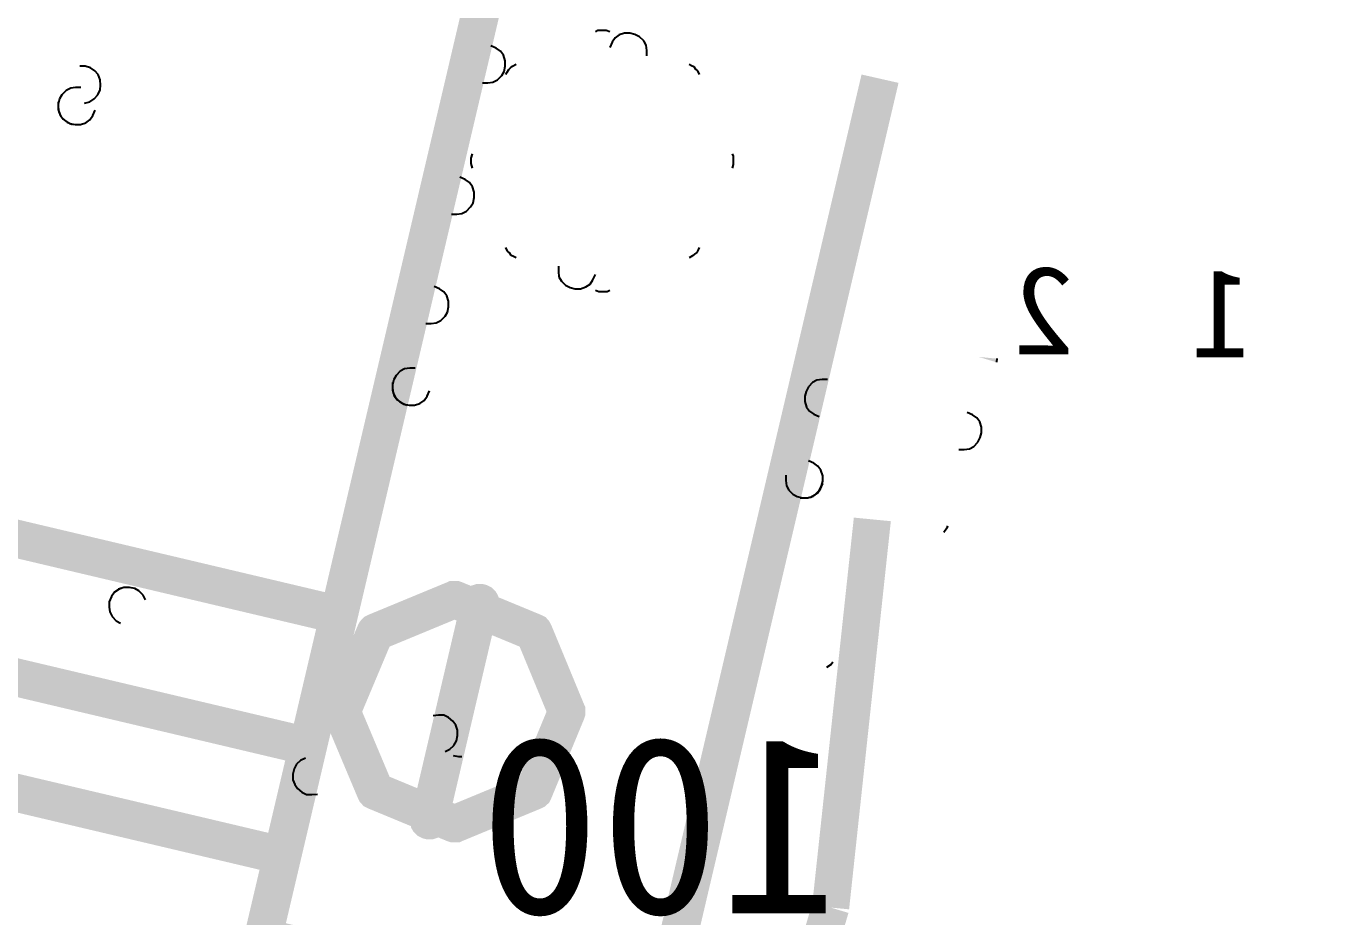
# Model space of a CAD drawing. Header units: millimetres. Extents: x -185079 to -2648, y 85916 to 249201.
# Drawn here: x -52794.72 to -52765.78, y 133874.23 to 133894.03 of the extents above; entities that cross this region are included whole.
import ezdxf

# ---------------------------------------------------------------- set-up
doc = ezdxf.new("R2010")
doc.units = ezdxf.units.MM
doc.linetypes.add('DASHDOT', pattern=[25.4, 12.7, -6.35, 0, -6.35])
doc.layers.get('0').update_dxf_attribs({"color": 255, "linetype": 'DASHDOT'})
doc.layers.add('1', color=4, linetype='Continuous')
doc.styles.add('PDF SimSun', font='simsun.ttc')

msp = doc.modelspace()

# ---------------------------------------------------------------- hatches: boundary and pattern name
at = {"extrusion": (-0.004685415688226611, -0.01745240643729066, 0.9998367168639968)}
for points in [[(-85696.8691860205, 115648.3135847697), (-85696.4482641797, 115648.3303022497), (-85696.02663502732, 115648.3472096514), (-85695.34482773744, 115626.6379364387), (-85695.76574957825, 115626.6212189588), (-85696.18667141904, 115626.6045014788)], [(-85687.8988836877, 115648.59213209), (-85687.47796184689, 115648.6088495699), (-85687.05704000608, 115648.6255670499), (-85686.37452540464, 115626.9164837589), (-85686.79544724544, 115626.899766279), (-85687.21636908624, 115626.883048799)], [(-85696.01582832384, 115634.4010390958), (-85695.99840353229, 115633.9803071767), (-85695.98149613065, 115633.5586780243), (-85704.62683506003, 115633.2983812718), (-85704.64374246166, 115633.7200104242), (-85704.66135717487, 115634.1414496549)], [(-85705.06466430247, 115633.7032929443), (-85704.64374246166, 115633.7200104242), (-85704.22282062087, 115633.7367279042), (-85704.13118316323, 115630.7379603983), (-85704.55210500403, 115630.7212429183), (-85704.9737341564, 115630.7043355167)], [(-85685.51122539166, 115639.0362818271), (-85685.10397791011, 115639.10392574), (-85684.69692035024, 115639.1722769646), (-85683.35580699518, 115630.5995159384), (-85683.76286455507, 115630.5311647138), (-85684.1701120366, 115630.4635208008)], [(-85693.60448571236, 115634.9802658618), (-85693.85768119257, 115635.3103914363), (-85693.81378186087, 115635.3502363236), (-85693.74941650806, 115635.3675191943), (-85693.69849007505, 115635.3811935536), (-85693.63412472224, 115635.3984764244), (-85693.55070797146, 115635.3928174352)], [(-85694.8642473665, 115633.4871019139), (-85695.11763276836, 115633.8179347999), (-85695.37101817023, 115634.148767686), (-85693.85768119257, 115635.3103914363), (-85693.60448571236, 115634.9802658618), (-85693.3511003105, 115634.6494329758)], [(-85693.65807353161, 115634.5670069768), (-85693.60448571236, 115634.9802658618), (-85693.55070797146, 115635.3928174352), (-85691.6583397425, 115635.1456664609), (-85691.71263487331, 115634.7322176543), (-85691.76622269256, 115634.3189587693)], [(-85693.03691444063, 115635.0636595577), (-85692.61599259984, 115635.0803770377), (-85692.64694982984, 115635.1956688235), (-85692.6906386681, 115635.3075420195), (-85692.76568515146, 115635.3836962296), (-85692.87963377115, 115635.4494047485), (-85692.99605822963, 115635.4734998529), (-85693.10474827526, 115635.4716143508), (-85693.22004006107, 115635.4406571208), (-85693.32507607744, 115635.3715050661), (-85693.397621776, 115635.2830196629), (-85693.43715976688, 115635.1760981445), (-85693.45783628144, 115635.0469420778)], [(-85695.99840353229, 115633.9803071767), (-85695.98149613065, 115633.5586780243), (-85695.86620434484, 115633.5896352543), (-85695.76706275709, 115633.6299055027), (-85695.6781769388, 115633.7083705759), (-85695.61317573143, 115633.822129274), (-85695.58566203725, 115633.9258221242), (-85695.59115605075, 115634.0479510897), (-85695.62211328077, 115634.1632428755), (-85695.69126533551, 115634.2682788918), (-85695.7797507387, 115634.3408245904), (-85695.88686217876, 115634.3810698928), (-85696.01582832384, 115634.4010390958)], [(-85693.45783628144, 115635.0469420778), (-85693.03691444063, 115635.0636595577), (-85692.61599259984, 115635.0803770377), (-85692.45681905429, 115630.0932613004), (-85692.8777408951, 115630.0765438205), (-85693.2986627359, 115630.0598263405)], [(-85707.70442480878, 115629.4759372562), (-85707.86208721272, 115629.859771999), (-85708.02045692824, 115630.2434168201), (-85704.71901185377, 115631.5970121126), (-85704.56134944982, 115631.2131773699), (-85704.40316965597, 115630.8302398604)], [(-85704.56134944982, 115631.2131773699), (-85704.40316965597, 115630.8302398604), (-85704.29471504978, 115630.8866603069), (-85704.22268674112, 115630.9742484769), (-85704.16970983044, 115631.0847785067), (-85704.14632203763, 115631.2010130436), (-85704.16112906957, 115631.3069918109), (-85704.20481790783, 115631.4188650069), (-85704.27396996258, 115631.5239010233), (-85704.37176838421, 115631.5802965238), (-85704.4781725127, 115631.6207317479), (-85704.60372006796, 115631.6279693426), (-85704.71901185377, 115631.5970121126)], [(-85695.11763276836, 115633.8179347999), (-85695.53018434175, 115633.8717125408), (-85695.51858540619, 115633.930183465), (-85695.4940649407, 115633.9913656675), (-85695.46560849549, 115634.0407134949), (-85695.4376694402, 115634.0891640891), (-85695.37101817023, 115634.148767686)], [(-85691.71263487331, 115634.7322176543), (-85691.6583397425, 115635.1456664609), (-85691.60038620821, 115635.1331702921), (-85691.54262259557, 115635.1213814349), (-85691.49004609999, 115635.080900693), (-85691.44140558415, 115635.0522543261), (-85691.38250929884, 115634.9854131345)], [(-85694.96439401254, 115631.8662483056), (-85695.37713550759, 115631.920733358), (-85695.78968708098, 115631.9745110989), (-85695.53018434175, 115633.8717125408), (-85695.11763276836, 115633.8179347999), (-85694.70489127332, 115633.7634497475)], [(-85692.04257052613, 115634.4783148625), (-85691.71263487331, 115634.7322176543), (-85691.38250929884, 115634.9854131345), (-85690.22031578358, 115633.4699542221), (-85690.55044135805, 115633.2167587419), (-85690.88037701086, 115632.9628559501)], [(-85704.55210500403, 115630.7212429183), (-85704.56971971724, 115631.142682149), (-85704.68501150305, 115631.111724919), (-85704.78344577922, 115631.0716445922), (-85704.87214167586, 115630.9924722075), (-85704.9378501948, 115630.8785235878), (-85704.96465657742, 115630.7750206592), (-85704.95986987549, 115630.6527017721), (-85704.92891264547, 115630.5374099863), (-85704.85905327914, 115630.4325638916), (-85704.77127518752, 115630.3598282714), (-85704.66435366913, 115630.3202902805), (-85704.5351976024, 115630.2996137659)], [(-85695.92419086621, 115631.4022715899), (-85695.90657615301, 115630.9808323592), (-85695.88985867302, 115630.5599105184), (-85704.5351976024, 115630.2996137659), (-85704.55210500403, 115630.7212429183), (-85704.56971971724, 115631.142682149)], [(-85704.55210500403, 115630.7212429183), (-85704.9737341564, 115630.7043355167), (-85704.9427769264, 115630.5890437309), (-85704.90179936639, 115630.4900920648), (-85704.82333429319, 115630.4012062465), (-85704.70938567352, 115630.3354977275), (-85704.60640013484, 115630.3077941117), (-85704.4842711694, 115630.3132881252), (-85704.36897938358, 115630.3442453552), (-85704.26394336723, 115630.41339741), (-85704.19139766865, 115630.5018828131), (-85704.15185967779, 115630.6088043315), (-85704.13118316323, 115630.7379603983)], [(-85695.84469905426, 115628.909067377), (-85695.82779165263, 115628.4874382247), (-85695.81017693943, 115628.0659989939), (-85708.62116241339, 115627.6767677842), (-85708.63806981502, 115628.0983969366), (-85708.65497721666, 115628.520026089)], [(-85695.37713550759, 115631.920733358), (-85695.7070711604, 115631.6668305662), (-85695.73366704957, 115631.715045721), (-85695.7600730171, 115631.7625535642), (-85695.77735588783, 115631.826918917), (-85695.7910302471, 115631.87784535), (-85695.78968708098, 115631.9745110989)], [(-85693.8720848096, 115630.6618885157), (-85694.20202046241, 115630.4079857239), (-85694.53214603689, 115630.1547902437), (-85695.7070711604, 115631.6668305662), (-85695.37713550759, 115631.920733358), (-85695.04700993311, 115632.1739288382)], [(-85690.96299293144, 115633.2705364828), (-85690.55044135805, 115633.2167587419), (-85690.137699863, 115633.1622736894), (-85690.38447099397, 115631.2684908373), (-85690.79702256736, 115631.3222685783), (-85691.20976406241, 115631.3767536307)], [(-85690.55044135805, 115633.2167587419), (-85690.22031578358, 115633.4699542221), (-85690.18117820781, 115633.4258649688), (-85690.16389533707, 115633.361499616), (-85690.15003105615, 115633.3098658714), (-85690.13293810707, 115633.2462078301), (-85690.137699863, 115633.1622736894)], [(-85695.90657615301, 115630.9808323592), (-85695.88985867302, 115630.5599105184), (-85695.77456688721, 115630.5908677484), (-85695.67542529946, 115630.6311379968), (-85695.58724679274, 115630.7094131483), (-85695.5215382738, 115630.823361768), (-85695.49402457962, 115630.9270546183), (-85695.49951859312, 115631.0491835837), (-85695.53047582314, 115631.1644753695), (-85695.60033518945, 115631.2693214642), (-85695.68811328107, 115631.3420570845), (-85695.79522472112, 115631.3823023869), (-85695.92419086621, 115631.4022715899)], [(-85692.25658180412, 115630.5731964014), (-85692.31035954502, 115630.160644828), (-85692.36394736427, 115629.747385943), (-85694.25579820332, 115629.9954341505), (-85694.20202046241, 115630.4079857239), (-85694.14843264318, 115630.8212446089)], [(-85691.05040796923, 115631.6531014643), (-85690.79702256736, 115631.3222685783), (-85690.54311977558, 115630.9923329254), (-85692.05697414315, 115629.8298119419), (-85692.31035954502, 115630.160644828), (-85692.56355502525, 115630.4907704024)], [(-85694.20202046241, 115630.4079857239), (-85694.25579820332, 115629.9954341505), (-85694.31426912751, 115630.0070330861), (-85694.37203274015, 115630.0188219433), (-85694.42409184582, 115630.0601999184), (-85694.4732497516, 115630.0879490521), (-85694.53214603689, 115630.1547902437)], [(-85690.79702256736, 115631.3222685783), (-85690.38447099397, 115631.2684908373), (-85690.39606992954, 115631.2100199132), (-85690.40785878678, 115631.1522563005), (-85690.44904684024, 115631.0994898833), (-85690.47698589554, 115631.0510392891), (-85690.54311977558, 115630.9923329254)], [(-85692.8777408951, 115630.0765438205), (-85693.2986627359, 115630.0598263405), (-85693.26770550589, 115629.9445345547), (-85693.22401666763, 115629.8326613587), (-85693.14897018427, 115629.7565071486), (-85693.03502156457, 115629.6907986297), (-85692.91878702775, 115629.6674108369), (-85692.8091997489, 115629.668778949), (-85692.69461527465, 115629.6995462574), (-85692.58976917995, 115629.7694056237), (-85692.51703355972, 115629.8571837153), (-85692.47749556885, 115629.9641052337), (-85692.45681905429, 115630.0932613004)], [(-85692.31035954502, 115630.160644828), (-85692.05697414315, 115629.8298119419), (-85692.10106339652, 115629.7906743661), (-85692.16542874933, 115629.7733914954), (-85692.21635518233, 115629.7597171361), (-85692.28072053514, 115629.7424342654), (-85692.36394736427, 115629.747385943)], [(-85695.82779165263, 115628.4874382247), (-85695.81017693943, 115628.0659989939), (-85695.69488515361, 115628.0969562239), (-85695.59645087743, 115628.1370365507), (-85695.5077549808, 115628.2162089355), (-85695.44204646186, 115628.3301575552), (-85695.41524007924, 115628.4336604838), (-85695.42073409275, 115628.5557894492), (-85695.45169132276, 115628.671081235), (-85695.52084337751, 115628.7761172514), (-85695.60862146913, 115628.8488528716), (-85695.71554298753, 115628.8883908625), (-85695.84469905426, 115628.909067377)], [(-85684.17789196725, 115630.5433290402), (-85683.76286455507, 115630.5311647138), (-85683.34783714288, 115630.5190003875), (-85683.45452648737, 115626.7253547072), (-85683.86955389957, 115626.7375190335), (-85684.28458131176, 115626.7496833599)], [(-85695.76574957825, 115626.6212189588), (-85695.78265697988, 115627.0428481111), (-85695.89794876569, 115627.0118908811), (-85696.00982196168, 115626.9682020429), (-85696.08578625007, 115626.8924482479), (-85696.15097737909, 115626.7793968615), (-85696.17849107328, 115626.6757040112), (-85696.17299705978, 115626.5535750458), (-85696.1418499081, 115626.4375759484), (-85696.07269785335, 115626.332539932), (-85695.98421245017, 115626.2599942335), (-85695.87729093178, 115626.2204562426), (-85695.7488421766, 115626.1995898064)], [(-85686.81306195864, 115627.3212055097), (-85686.79544724544, 115626.899766279), (-85686.7785398438, 115626.4781371266), (-85695.7488421766, 115626.1995898064), (-85695.76574957825, 115626.6212189588), (-85695.78265697988, 115627.0428481111)], [(-85708.82111759766, 115622.9511429566), (-85708.49099202319, 115623.2043384368), (-85708.16105637037, 115623.4582412286), (-85679.11237975888, 115584.7390086774), (-85679.4423154117, 115584.4851058856), (-85679.7717336746, 115584.232100327)], [(-85686.85407073001, 115628.7532539366), (-85686.87097813164, 115629.174883089), (-85686.98626991746, 115629.143925859), (-85687.09814311346, 115629.1002370207), (-85687.17410740185, 115629.0244832258), (-85687.23981592078, 115628.9105346061), (-85687.26320371359, 115628.7943000693), (-85687.26112828989, 115628.6849027121), (-85687.23017105988, 115628.5696109263), (-85687.16101900513, 115628.4645749099), (-85687.07253360194, 115628.3920292113), (-85686.96631939511, 115628.3523012988), (-85686.83716332838, 115628.3316247842)], [(-85683.68616174375, 115629.2740116695), (-85683.66925434211, 115628.8523825172), (-85683.65234694048, 115628.4307533648), (-85686.83716332838, 115628.3316247842), (-85686.85407073001, 115628.7532539366), (-85686.87097813164, 115629.174883089)], [(-85695.76574957825, 115626.6212189588), (-85696.18667141904, 115626.6045014788), (-85696.15571418904, 115626.489209693), (-85696.11202535078, 115626.377336497), (-85696.03627155584, 115626.3013722086), (-85695.92303024772, 115626.235473768), (-85695.81952731914, 115626.2086673854), (-85695.69720843204, 115626.2134540873), (-85695.58191664623, 115626.2444113173), (-85695.47707055153, 115626.3142706836), (-85695.40504224287, 115626.4018588536), (-85695.36479694043, 115626.5089702937), (-85695.34482773744, 115626.6379364387)], [(-85710.4233859114, 115621.764881766), (-85710.0939676485, 115622.0178873246), (-85709.76403199568, 115622.2717901164), (-85680.70851820457, 115583.5270943486), (-85681.03793646746, 115583.2740887901), (-85681.36787212029, 115583.0201859983)], [(-85683.66925434211, 115628.8523825172), (-85683.65234694048, 115628.4307533648), (-85683.53705515467, 115628.4617105948), (-85683.42518195868, 115628.5053994331), (-85683.34921767029, 115628.581153228), (-85683.28350915134, 115628.6951018477), (-85683.26012135854, 115628.8113363845), (-85683.26219678223, 115628.9207337417), (-85683.29315401224, 115629.0360255275), (-85683.36230606699, 115629.1410615439), (-85683.45079147018, 115629.2136072425), (-85683.55700567701, 115629.253335155), (-85683.68616174375, 115629.2740116695)], [(-85686.79544724544, 115626.899766279), (-85686.7785398438, 115626.4781371266), (-85686.66324805799, 115626.5090943566), (-85686.551374862, 115626.5527831949), (-85686.47611788518, 115626.6283470681), (-85686.41040936625, 115626.7422956878), (-85686.38631426186, 115626.8587201463), (-85686.38838968556, 115626.9681175035), (-85686.41934691557, 115627.0834092893), (-85686.4892062819, 115627.188255384), (-85686.57698437352, 115627.2609910043), (-85686.68390589191, 115627.3005289951), (-85686.81306195864, 115627.3212055097)], [(-85686.79544724544, 115626.899766279), (-85687.21636908624, 115626.883048799), (-85687.18541185623, 115626.7677570132), (-85687.14172301798, 115626.6558838172), (-85687.06667653461, 115626.5797296071), (-85686.95272791492, 115626.5140210882), (-85686.84922498633, 115626.4872147056), (-85686.72761341081, 115626.4918114859), (-85686.612321625, 115626.5227687159), (-85686.50747553029, 115626.5926280822), (-85686.43473991007, 115626.6804061738), (-85686.3952019192, 115626.7873276922), (-85686.37452540464, 115626.9164837589)], [(-85684.2459860719, 115626.9109499011), (-85683.86955389957, 115626.7375190335), (-85683.49363911714, 115626.5631909328), (-85685.12838521796, 115623.1425756245), (-85685.50411007872, 115623.3161964137), (-85685.8798349395, 115623.4898172029)], [(-85683.86955389957, 115626.7375190335), (-85683.45452648737, 115626.7253547072), (-85683.45410112628, 115626.6701124512), (-85683.49363911714, 115626.5631909328)], [(-85700.58333820298, 115620.2841332299), (-85700.23364384062, 115620.5152840834), (-85700.31210891381, 115620.6041699017), (-85700.4260575335, 115620.6698784206), (-85700.52975038374, 115620.6973921148), (-85700.65187934919, 115620.6918981013), (-85700.767171135, 115620.6609408713), (-85700.87220715136, 115620.5917888166), (-85700.94404553836, 115620.503493335), (-85700.9842908408, 115620.396381895), (-85701.00426004379, 115620.2674157499), (-85700.97330281379, 115620.1521239641), (-85700.93303256533, 115620.0529823763)], [(-85700.58333820298, 115620.2841332299), (-85700.52975038374, 115620.6973921148), (-85700.65187934919, 115620.6918981013), (-85700.767171135, 115620.6609408713), (-85700.85876823154, 115620.595397328), (-85700.94404553836, 115620.503493335), (-85700.9842908408, 115620.396381895), (-85701.00426004379, 115620.2674157499), (-85700.97330281379, 115620.1521239641), (-85700.93303256533, 115620.0529823763), (-85700.85456749215, 115619.964096558), (-85700.74061887246, 115619.8983880391), (-85700.63711594389, 115619.8715816565)], [(-85692.62165878715, 115619.7693790902), (-85692.67614383962, 115619.3566375951), (-85692.72973165887, 115618.9433787101), (-85700.63711594389, 115619.8715816565), (-85700.58333820298, 115620.2841332299), (-85700.52975038374, 115620.6973921148)], [(-85693.78360648913, 115611.0606397159), (-85694.13330085149, 115610.8294888624), (-85694.48299521384, 115610.5983380088), (-85700.93303256533, 115620.0529823763), (-85700.58333820298, 115620.2841332299), (-85700.23364384062, 115620.5152840834)], [(-85685.77022708885, 115623.6436107099), (-85685.50411007872, 115623.3161964137), (-85685.2379930686, 115622.9887821175), (-85688.44132655964, 115620.3011267413), (-85688.70744356976, 115620.6285410375), (-85688.97407796979, 115620.9550581005)], [(-85685.50411007872, 115623.3161964137), (-85685.12838521796, 115623.1425756245), (-85685.15271576178, 115623.0806861105), (-85685.2379930686, 115622.9887821175)], [(-85693.39548308667, 115619.6859604482), (-85693.16414231149, 115619.3355587743), (-85692.9328015363, 115618.9851571004), (-85695.42779007264, 115617.339280535), (-85695.65913084784, 115617.6896822089), (-85695.89047162303, 115618.0400838828)], [(-85693.16414231149, 115619.3355587743), (-85692.9328015363, 115618.9851571004), (-85692.84410563966, 115619.0643294851), (-85692.77549592081, 115619.1646492633), (-85692.75140081644, 115619.2810737218), (-85692.75689482994, 115619.4032026873), (-85692.7880419816, 115619.5192017846), (-85692.85377544655, 115619.6115061928), (-85692.94207092808, 115619.6833445798), (-85693.05260095796, 115619.7363214904), (-85693.16831810487, 115619.7606065165), (-85693.28360989068, 115619.7296492865), (-85693.39548308667, 115619.6859604482)], [(-85688.84016014711, 115621.0183157266), (-85688.70744356976, 115620.6285410375), (-85688.57524438231, 115620.2378691151), (-85692.54323734061, 115618.9661555944), (-85692.67614383962, 115619.3566375951), (-85692.80834302706, 115619.7473095175)], [(-85688.70744356976, 115620.6285410375), (-85688.44132655964, 115620.3011267413), (-85688.48883440281, 115620.2747207737), (-85688.57524438231, 115620.2378691151)], [(-85692.67614383962, 115619.3566375951), (-85692.54323734061, 115618.9661555944), (-85692.60760269342, 115618.9488727237), (-85692.72973165887, 115618.9433787101)], [(-85695.65913084784, 115617.6896822089), (-85695.89047162303, 115618.0400838828), (-85695.97916751968, 115617.9609114981), (-85696.04848455008, 115617.8604017982), (-85696.07187234289, 115617.7441672614), (-85696.06689571928, 115617.6211410627), (-85696.03593848928, 115617.5058492769), (-85695.96949771277, 115617.4137347904), (-85695.8819095428, 115617.3417064818), (-85695.77137951294, 115617.2887295711), (-85695.65495505444, 115617.2646344667), (-85695.53966326865, 115617.2955916967), (-85695.42779007264, 115617.339280535)]]:
    msp.add_hatch(color=7, dxfattribs=at).paths.add_polyline_path(points, flags=16)

# ---------------------------------------------------------------- linework, layer by layer
msp.add_line((-52773.15657367639, 133886.6346771581, 1388.410247134304), (-52773.16974959017, 133886.5548614272, 1388.408792185526), dxfattribs=at)
at = {"extrusion": (-0.004685415688226611, -0.01745240643729066, 0.9998367168639968), "elevation": -701.1962460241821}
for points in [[(-85693.85768119257, 115635.3103914363), (-85693.81378186087, 115635.3502363236), (-85693.74941650806, 115635.3675191943), (-85693.69849007505, 115635.3811935536), (-85693.63412472224, 115635.3984764244), (-85693.55070797146, 115635.3928174352)], [(-85692.61599259984, 115635.0803770377), (-85692.64694982984, 115635.1956688235), (-85692.6906386681, 115635.3075420195), (-85692.76568515146, 115635.3836962296), (-85692.87963377115, 115635.4494047485), (-85692.99605822963, 115635.4734998529), (-85693.10474827526, 115635.4716143508), (-85693.22004006107, 115635.4406571208), (-85693.32507607744, 115635.3715050661), (-85693.397621776, 115635.2830196629), (-85693.43715976688, 115635.1760981445), (-85693.45783628144, 115635.0469420778)], [(-85695.98149613065, 115633.5586780243), (-85695.86620434484, 115633.5896352543), (-85695.76706275709, 115633.6299055027), (-85695.6781769388, 115633.7083705759), (-85695.61317573143, 115633.822129274), (-85695.58566203725, 115633.9258221242), (-85695.59115605075, 115634.0479510897), (-85695.62211328077, 115634.1632428755), (-85695.69126533551, 115634.2682788918), (-85695.7797507387, 115634.3408245904), (-85695.88686217876, 115634.3810698928), (-85696.01582832384, 115634.4010390958)], [(-85704.40316965597, 115630.8302398604), (-85704.29471504978, 115630.8866603069), (-85704.22268674112, 115630.9742484769), (-85704.16970983044, 115631.0847785067), (-85704.14632203763, 115631.2010130436), (-85704.16112906957, 115631.3069918109), (-85704.20481790783, 115631.4188650069), (-85704.27396996258, 115631.5239010233), (-85704.37176838421, 115631.5802965238), (-85704.4781725127, 115631.6207317479), (-85704.60372006796, 115631.6279693426), (-85704.71901185377, 115631.5970121126)], [(-85695.53018434175, 115633.8717125408), (-85695.51858540619, 115633.930183465), (-85695.4940649407, 115633.9913656675), (-85695.46560849549, 115634.0407134949), (-85695.4376694402, 115634.0891640891), (-85695.37101817023, 115634.148767686)], [(-85691.6583397425, 115635.1456664609), (-85691.60038620821, 115635.1331702921), (-85691.54262259557, 115635.1213814349), (-85691.49004609999, 115635.080900693), (-85691.44140558415, 115635.0522543261), (-85691.38250929884, 115634.9854131345)], [(-85704.56971971724, 115631.142682149), (-85704.68501150305, 115631.111724919), (-85704.78344577922, 115631.0716445922), (-85704.87214167586, 115630.9924722075), (-85704.9378501948, 115630.8785235878), (-85704.96465657742, 115630.7750206592), (-85704.95986987549, 115630.6527017721), (-85704.92891264547, 115630.5374099863), (-85704.85905327914, 115630.4325638916), (-85704.77127518752, 115630.3598282714), (-85704.66435366913, 115630.3202902805), (-85704.5351976024, 115630.2996137659)], [(-85704.9737341564, 115630.7043355167), (-85704.9427769264, 115630.5890437309), (-85704.90179936639, 115630.4900920648), (-85704.82333429319, 115630.4012062465), (-85704.70938567352, 115630.3354977275), (-85704.60640013484, 115630.3077941117), (-85704.4842711694, 115630.3132881252), (-85704.36897938358, 115630.3442453552), (-85704.26394336723, 115630.41339741), (-85704.19139766865, 115630.5018828131), (-85704.15185967779, 115630.6088043315), (-85704.13118316323, 115630.7379603983)], [(-85695.7070711604, 115631.6668305662), (-85695.73366704957, 115631.715045721), (-85695.7600730171, 115631.7625535642), (-85695.77735588783, 115631.826918917), (-85695.7910302471, 115631.87784535), (-85695.78968708098, 115631.9745110989)], [(-85690.22031578358, 115633.4699542221), (-85690.18117820781, 115633.4258649688), (-85690.16389533707, 115633.361499616), (-85690.15003105615, 115633.3098658714), (-85690.13293810707, 115633.2462078301), (-85690.137699863, 115633.1622736894)], [(-85695.88985867302, 115630.5599105184), (-85695.77456688721, 115630.5908677484), (-85695.67542529946, 115630.6311379968), (-85695.58724679274, 115630.7094131483), (-85695.5215382738, 115630.823361768), (-85695.49402457962, 115630.9270546183), (-85695.49951859312, 115631.0491835837), (-85695.53047582314, 115631.1644753695), (-85695.60033518945, 115631.2693214642), (-85695.68811328107, 115631.3420570845), (-85695.79522472112, 115631.3823023869), (-85695.92419086621, 115631.4022715899)], [(-85694.25579820332, 115629.9954341505), (-85694.31426912751, 115630.0070330861), (-85694.37203274015, 115630.0188219433), (-85694.42409184582, 115630.0601999184), (-85694.4732497516, 115630.0879490521), (-85694.53214603689, 115630.1547902437)], [(-85690.38447099397, 115631.2684908373), (-85690.39606992954, 115631.2100199132), (-85690.40785878678, 115631.1522563005), (-85690.44904684024, 115631.0994898833), (-85690.47698589554, 115631.0510392891), (-85690.54311977558, 115630.9923329254)], [(-85693.2986627359, 115630.0598263405), (-85693.26770550589, 115629.9445345547), (-85693.22401666763, 115629.8326613587), (-85693.14897018427, 115629.7565071486), (-85693.03502156457, 115629.6907986297), (-85692.91878702775, 115629.6674108369), (-85692.8091997489, 115629.668778949), (-85692.69461527465, 115629.6995462574), (-85692.58976917995, 115629.7694056237), (-85692.51703355972, 115629.8571837153), (-85692.47749556885, 115629.9641052337), (-85692.45681905429, 115630.0932613004)], [(-85695.81017693943, 115628.0659989939), (-85695.69488515361, 115628.0969562239), (-85695.59645087743, 115628.1370365507), (-85695.5077549808, 115628.2162089355), (-85695.44204646186, 115628.3301575552), (-85695.41524007924, 115628.4336604838), (-85695.42073409275, 115628.5557894492), (-85695.45169132276, 115628.671081235), (-85695.52084337751, 115628.7761172514), (-85695.60862146913, 115628.8488528716), (-85695.71554298753, 115628.8883908625), (-85695.84469905426, 115628.909067377)], [(-85692.05697414315, 115629.8298119419), (-85692.10106339652, 115629.7906743661), (-85692.16542874933, 115629.7733914954), (-85692.21635518233, 115629.7597171361), (-85692.28072053514, 115629.7424342654), (-85692.36394736427, 115629.747385943)], [(-85695.78265697988, 115627.0428481111), (-85695.89794876569, 115627.0118908811), (-85696.00982196168, 115626.9682020429), (-85696.08578625007, 115626.8924482479), (-85696.15097737909, 115626.7793968615), (-85696.17849107328, 115626.6757040112), (-85696.17299705978, 115626.5535750458), (-85696.1418499081, 115626.4375759484), (-85696.07269785335, 115626.332539932), (-85695.98421245017, 115626.2599942335), (-85695.87729093178, 115626.2204562426), (-85695.7488421766, 115626.1995898064)], [(-85686.87097813164, 115629.174883089), (-85686.98626991746, 115629.143925859), (-85687.09814311346, 115629.1002370207), (-85687.17410740185, 115629.0244832258), (-85687.23981592078, 115628.9105346061), (-85687.26320371359, 115628.7943000693), (-85687.26112828989, 115628.6849027121), (-85687.23017105988, 115628.5696109263), (-85687.16101900513, 115628.4645749099), (-85687.07253360194, 115628.3920292113), (-85686.96631939511, 115628.3523012988), (-85686.83716332838, 115628.3316247842)], [(-85696.18667141904, 115626.6045014788), (-85696.15571418904, 115626.489209693), (-85696.11202535078, 115626.377336497), (-85696.03627155584, 115626.3013722086), (-85695.92303024772, 115626.235473768), (-85695.81952731914, 115626.2086673854), (-85695.69720843204, 115626.2134540873), (-85695.58191664623, 115626.2444113173), (-85695.47707055153, 115626.3142706836), (-85695.40504224287, 115626.4018588536), (-85695.36479694043, 115626.5089702937), (-85695.34482773744, 115626.6379364387)], [(-85683.65234694048, 115628.4307533648), (-85683.53705515467, 115628.4617105948), (-85683.42518195868, 115628.5053994331), (-85683.34921767029, 115628.581153228), (-85683.28350915134, 115628.6951018477), (-85683.26012135854, 115628.8113363845), (-85683.26219678223, 115628.9207337417), (-85683.29315401224, 115629.0360255275), (-85683.36230606699, 115629.1410615439), (-85683.45079147018, 115629.2136072425), (-85683.55700567701, 115629.253335155), (-85683.68616174375, 115629.2740116695)], [(-85686.7785398438, 115626.4781371266), (-85686.66324805799, 115626.5090943566), (-85686.551374862, 115626.5527831949), (-85686.47611788518, 115626.6283470681), (-85686.41040936625, 115626.7422956878), (-85686.38631426186, 115626.8587201463), (-85686.38838968556, 115626.9681175035), (-85686.41934691557, 115627.0834092893), (-85686.4892062819, 115627.188255384), (-85686.57698437352, 115627.2609910043), (-85686.68390589191, 115627.3005289951), (-85686.81306195864, 115627.3212055097)], [(-85687.21636908624, 115626.883048799), (-85687.18541185623, 115626.7677570132), (-85687.14172301798, 115626.6558838172), (-85687.06667653461, 115626.5797296071), (-85686.95272791492, 115626.5140210882), (-85686.84922498633, 115626.4872147056), (-85686.72761341081, 115626.4918114859), (-85686.612321625, 115626.5227687159), (-85686.50747553029, 115626.5926280822), (-85686.43473991007, 115626.6804061738), (-85686.3952019192, 115626.7873276922), (-85686.37452540464, 115626.9164837589)], [(-85683.45452648737, 115626.7253547072), (-85683.45410112628, 115626.6701124512), (-85683.49363911714, 115626.5631909328)], [(-85700.23364384062, 115620.5152840834), (-85700.31210891381, 115620.6041699017), (-85700.4260575335, 115620.6698784206), (-85700.52975038374, 115620.6973921148), (-85700.65187934919, 115620.6918981013), (-85700.767171135, 115620.6609408713), (-85700.87220715136, 115620.5917888166), (-85700.94404553836, 115620.503493335), (-85700.9842908408, 115620.396381895), (-85701.00426004379, 115620.2674157499), (-85700.97330281379, 115620.1521239641), (-85700.93303256533, 115620.0529823763)], [(-85700.52975038374, 115620.6973921148), (-85700.65187934919, 115620.6918981013), (-85700.767171135, 115620.6609408713), (-85700.85876823154, 115620.595397328), (-85700.94404553836, 115620.503493335), (-85700.9842908408, 115620.396381895), (-85701.00426004379, 115620.2674157499), (-85700.97330281379, 115620.1521239641), (-85700.93303256533, 115620.0529823763), (-85700.85456749215, 115619.964096558), (-85700.74061887246, 115619.8983880391), (-85700.63711594389, 115619.8715816565)], [(-85685.12838521796, 115623.1425756245), (-85685.15271576178, 115623.0806861105), (-85685.2379930686, 115622.9887821175)], [(-85692.9328015363, 115618.9851571004), (-85692.84410563966, 115619.0643294851), (-85692.77549592081, 115619.1646492633), (-85692.75140081644, 115619.2810737218), (-85692.75689482994, 115619.4032026873), (-85692.7880419816, 115619.5192017846), (-85692.85377544655, 115619.6115061928), (-85692.94207092808, 115619.6833445798), (-85693.05260095796, 115619.7363214904), (-85693.16831810487, 115619.7606065165), (-85693.28360989068, 115619.7296492865), (-85693.39548308667, 115619.6859604482)], [(-85695.89047162303, 115618.0400838828), (-85695.97916751968, 115617.9609114981), (-85696.04848455008, 115617.8604017982), (-85696.07187234289, 115617.7441672614), (-85696.06689571928, 115617.6211410627), (-85696.03593848928, 115617.5058492769), (-85695.96949771277, 115617.4137347904), (-85695.8819095428, 115617.3417064818), (-85695.77137951294, 115617.2887295711), (-85695.65495505444, 115617.2646344667), (-85695.53966326865, 115617.2955916967), (-85695.42779007264, 115617.339280535)], [(-85692.54323734061, 115618.9661555944), (-85692.60760269342, 115618.9488727237), (-85692.72973165887, 115618.9433787101)], [(-85688.44132655964, 115620.3011267413), (-85688.48883440281, 115620.2747207737), (-85688.57524438231, 115620.2378691151)]]:
    msp.add_lwpolyline(points, dxfattribs=at)
at = {"extrusion": (-0.004685415688226611, -0.01745240643729066, 0.9998367168639968)}
msp.add_solid([(-85683.76286455506, 115630.5311647138, -701.1962460241816), (-85683.35580699518, 115630.5995159383, -701.1962460241816), (-85683.34783714288, 115630.5190003875, -701.1962460241816)], dxfattribs=at)
at = {"layer": '1', "color": 3, "lineweight": -3, "ltscale": 2, "extrusion": (-0.004685415688226648, -0.01745240643729063, 0.9998367168639968), "elevation": 1.311263986281119e-08}
msp.add_lwpolyline([(-89340.74435583597, 116693.2017122206), (-79605.60479144276, 119307.2036772036), (-77739.80294518075, 112358.532017356), (-87474.94250957393, 109744.530052373)], close=True, dxfattribs=at)
at = {"layer": '1', "lineweight": -3, "ltscale": 2, "extrusion": (-0.004685415688226648, -0.01745240643729063, 0.9998367168639968), "elevation": 1.311264075806094e-08}
msp.add_lwpolyline([(-87231.2481748564, 109916.2399077064), (-77857.25883072625, 112433.2686984296), (-79666.37327405855, 119170.8235395233), (-89040.36261818874, 116653.7947488001), (-87231.2481748564, 109916.2399077064)], dxfattribs=at)

# ---------------------------------------------------------------- texts
at = {"extrusion": (-0.004685415688226611, -0.01745240643729066, 0.9998367168639968), "style": 'PDF SimSun', "text_generation_flag": 4}
for s, height, p in [('2', 1.968306351161513, (-85681.7283558341, 115631.1328191864, -701.1962460241815)), ('1', 1.968306351161513, (-85677.90927262873, 115632.0892803197, -701.1962460241815)), ('100', 3.936612702323027, (-85683.4996179976, 115617.7940288905, -701.1962460241815))]:
    msp.add_text(s, height=height, rotation=195.0300830919115, dxfattribs=at).set_placement(p)

doc.saveas('drawing.dxf')
